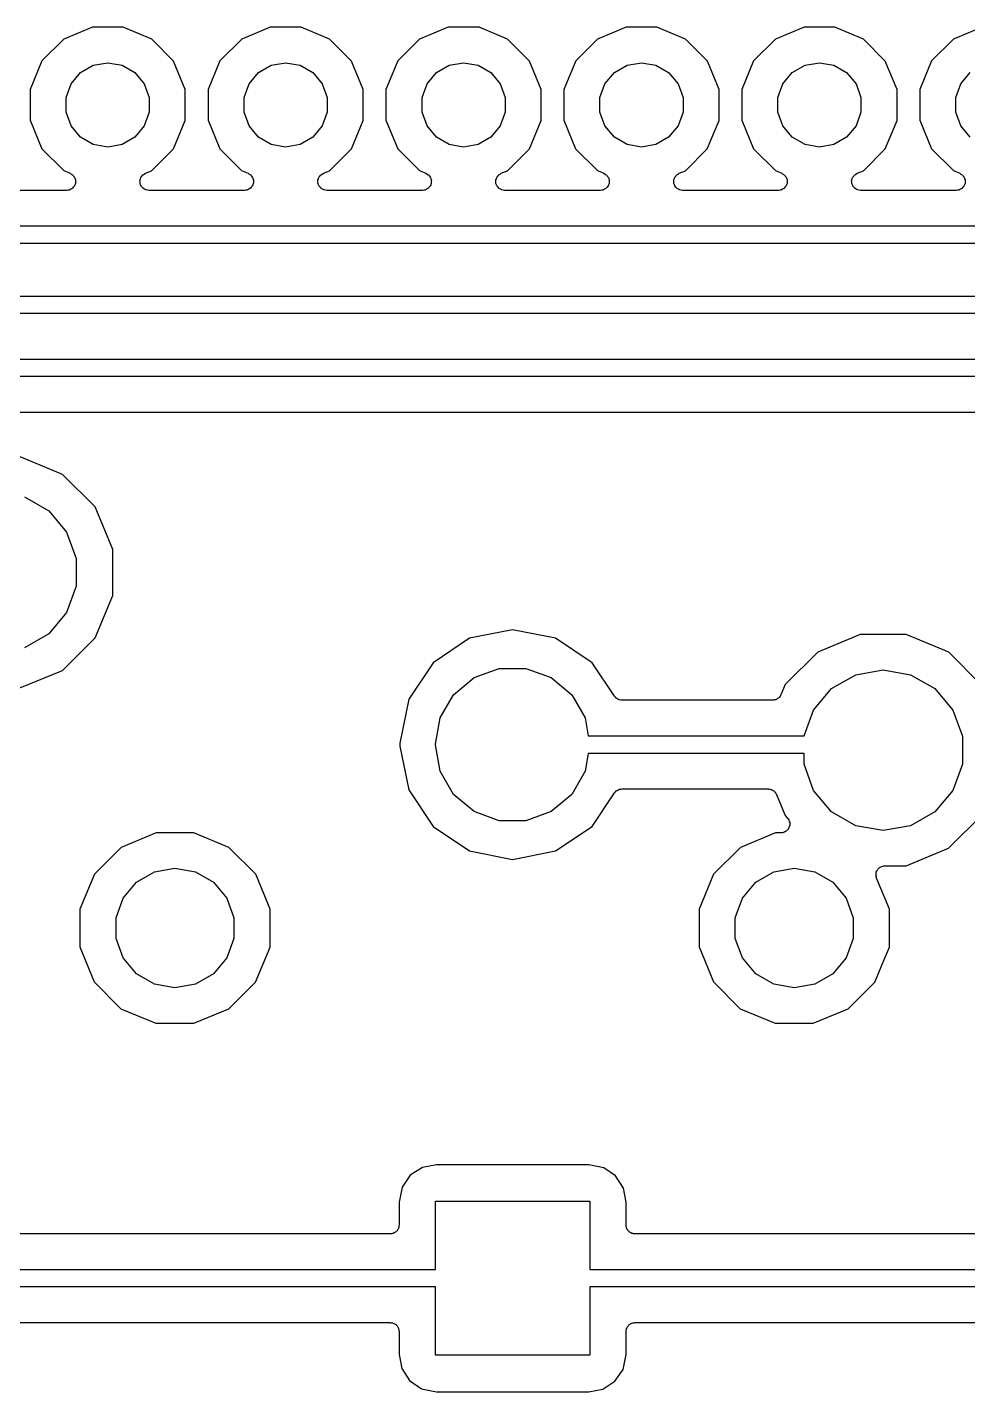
# Model space of a CAD drawing. Extents: x 37 to 156, y -136 to -20.
# Drawn here: x 128.97 to 142.4, y -56.62 to -37.14 of the extents above; entities that cross this region are included whole.
import ezdxf

# ---------------------------------------------------------------- set-up
doc = ezdxf.new("R2010")
doc.units = 0
doc.header["$MEASUREMENT"] = 0
doc.layers.add('BLACK', color=7, linetype='CONTINUOUS')

msp = doc.modelspace()

# ---------------------------------------------------------------- linework, layer by layer
at = {"layer": 'Black'}
for p, q in [((129.901, -37.1378), (129.493, -37.3061)), ((130.341, -37.1382), (129.901, -37.1378)), ((130.748, -37.3072), (130.341, -37.1382)), ((132.441, -37.1378), (132.033, -37.3061)), ((132.881, -37.1382), (132.441, -37.1378)), ((133.288, -37.3072), (132.881, -37.1382)), ((134.981, -37.1378), (134.573, -37.3061)), ((135.421, -37.1382), (134.981, -37.1378)), ((135.828, -37.3072), (135.421, -37.1382)), ((137.521, -37.1378), (137.113, -37.3061)), ((137.961, -37.1382), (137.521, -37.1378)), ((138.368, -37.3072), (137.961, -37.1382)), ((140.061, -37.1378), (139.653, -37.3061)), ((140.501, -37.1382), (140.061, -37.1378)), ((140.908, -37.3072), (140.501, -37.1382)), ((142.601, -37.1378), (142.193, -37.3061)), ((129.493, -37.3061), (129.181, -37.6175)), ((131.06, -37.6192), (130.748, -37.3072)), ((132.033, -37.3061), (131.721, -37.6175)), ((133.6, -37.6192), (133.288, -37.3072)), ((134.573, -37.3061), (134.261, -37.6175)), ((136.14, -37.6192), (135.828, -37.3072)), ((137.113, -37.3061), (136.801, -37.6175)), ((138.68, -37.6192), (138.368, -37.3072)), ((139.653, -37.3061), (139.341, -37.6175)), ((141.22, -37.6192), (140.908, -37.3072)), ((142.193, -37.3061), (141.881, -37.6175)), ((129.181, -37.6175), (129.012, -38.0246)), ((129.598, -37.9449), (129.733, -37.7846)), ((129.733, -37.7846), (129.914, -37.68)), ((129.914, -37.68), (130.12, -37.6437)), ((130.12, -37.6437), (130.326, -37.68)), ((130.326, -37.68), (130.507, -37.7846)), ((130.507, -37.7846), (130.642, -37.9449)), ((131.228, -38.0266), (131.06, -37.6192)), ((131.721, -37.6175), (131.552, -38.0246)), ((132.138, -37.9449), (132.273, -37.7846)), ((132.273, -37.7846), (132.454, -37.68)), ((132.454, -37.68), (132.66, -37.6437)), ((132.66, -37.6437), (132.866, -37.68)), ((132.866, -37.68), (133.047, -37.7846)), ((133.047, -37.7846), (133.182, -37.9449)), ((133.768, -38.0266), (133.6, -37.6192)), ((134.261, -37.6175), (134.092, -38.0246)), ((134.678, -37.9449), (134.813, -37.7846)), ((134.813, -37.7846), (134.994, -37.68)), ((134.994, -37.68), (135.2, -37.6437)), ((135.2, -37.6437), (135.406, -37.68)), ((135.406, -37.68), (135.587, -37.7846)), ((135.587, -37.7846), (135.722, -37.9449)), ((136.308, -38.0266), (136.14, -37.6192)), ((136.801, -37.6175), (136.632, -38.0246)), ((137.218, -37.9449), (137.353, -37.7846)), ((137.353, -37.7846), (137.534, -37.68)), ((137.534, -37.68), (137.74, -37.6437)), ((137.74, -37.6437), (137.946, -37.68)), ((137.946, -37.68), (138.127, -37.7846)), ((138.127, -37.7846), (138.262, -37.9449)), ((138.848, -38.0266), (138.68, -37.6192)), ((139.341, -37.6175), (139.172, -38.0246)), ((139.758, -37.9449), (139.893, -37.7846)), ((139.893, -37.7846), (140.074, -37.68)), ((140.074, -37.68), (140.28, -37.6437)), ((140.28, -37.6437), (140.486, -37.68)), ((140.486, -37.68), (140.667, -37.7846)), ((140.667, -37.7846), (140.802, -37.9449)), ((141.388, -38.0266), (141.22, -37.6192)), ((141.881, -37.6175), (141.712, -38.0246)), ((142.298, -37.9449), (142.433, -37.7846)), ((129.527, -38.1414), (129.598, -37.9449)), ((130.642, -37.9449), (130.713, -38.1414)), ((132.067, -38.1414), (132.138, -37.9449)), ((133.182, -37.9449), (133.253, -38.1414)), ((134.607, -38.1414), (134.678, -37.9449)), ((135.722, -37.9449), (135.793, -38.1414)), ((137.147, -38.1414), (137.218, -37.9449)), ((138.262, -37.9449), (138.333, -38.1414)), ((139.687, -38.1414), (139.758, -37.9449)), ((140.802, -37.9449), (140.873, -38.1414)), ((142.227, -38.1414), (142.298, -37.9449)), ((129.012, -38.0246), (129.012, -38.4654)), ((129.527, -38.3506), (129.527, -38.1414)), ((130.713, -38.1414), (130.713, -38.3506)), ((131.228, -38.4674), (131.228, -38.0266)), ((131.552, -38.0246), (131.552, -38.4654)), ((132.067, -38.3506), (132.067, -38.1414)), ((133.253, -38.1414), (133.253, -38.3506)), ((133.768, -38.4674), (133.768, -38.0266)), ((134.092, -38.0246), (134.092, -38.4654)), ((134.607, -38.3506), (134.607, -38.1414)), ((135.793, -38.1414), (135.793, -38.3506)), ((136.308, -38.4674), (136.308, -38.0266)), ((136.632, -38.0246), (136.632, -38.4654)), ((137.147, -38.3506), (137.147, -38.1414)), ((138.333, -38.1414), (138.333, -38.3506)), ((138.848, -38.4674), (138.848, -38.0266)), ((139.172, -38.0246), (139.172, -38.4654)), ((139.687, -38.3506), (139.687, -38.1414)), ((140.873, -38.1414), (140.873, -38.3506)), ((141.388, -38.4674), (141.388, -38.0266)), ((141.712, -38.0246), (141.712, -38.4654)), ((142.227, -38.3506), (142.227, -38.1414)), ((129.598, -38.5471), (129.527, -38.3506)), ((130.713, -38.3506), (130.642, -38.5471)), ((132.138, -38.5471), (132.067, -38.3506)), ((133.253, -38.3506), (133.182, -38.5471)), ((134.678, -38.5471), (134.607, -38.3506)), ((135.793, -38.3506), (135.722, -38.5471)), ((137.218, -38.5471), (137.147, -38.3506)), ((138.333, -38.3506), (138.262, -38.5471)), ((139.758, -38.5471), (139.687, -38.3506)), ((140.873, -38.3506), (140.802, -38.5471)), ((142.298, -38.5471), (142.227, -38.3506)), ((129.012, -38.4654), (129.18, -38.8728)), ((129.733, -38.7074), (129.598, -38.5471)), ((130.642, -38.5471), (130.507, -38.7074)), ((131.059, -38.8745), (131.228, -38.4674)), ((131.552, -38.4654), (131.72, -38.8728)), ((132.273, -38.7074), (132.138, -38.5471)), ((133.182, -38.5471), (133.047, -38.7074)), ((133.599, -38.8745), (133.768, -38.4674)), ((134.092, -38.4654), (134.26, -38.8728)), ((134.813, -38.7074), (134.678, -38.5471)), ((135.722, -38.5471), (135.587, -38.7074)), ((136.139, -38.8745), (136.308, -38.4674)), ((136.632, -38.4654), (136.8, -38.8728)), ((137.353, -38.7074), (137.218, -38.5471)), ((138.262, -38.5471), (138.127, -38.7074)), ((138.679, -38.8745), (138.848, -38.4674)), ((139.172, -38.4654), (139.34, -38.8728)), ((139.893, -38.7074), (139.758, -38.5471)), ((140.802, -38.5471), (140.667, -38.7074)), ((141.219, -38.8745), (141.388, -38.4674)), ((141.712, -38.4654), (141.88, -38.8728)), ((142.433, -38.7074), (142.298, -38.5471)), ((129.914, -38.812), (129.733, -38.7074)), ((130.507, -38.7074), (130.326, -38.812)), ((132.454, -38.812), (132.273, -38.7074)), ((133.047, -38.7074), (132.866, -38.812)), ((134.994, -38.812), (134.813, -38.7074)), ((135.587, -38.7074), (135.406, -38.812)), ((137.534, -38.812), (137.353, -38.7074)), ((138.127, -38.7074), (137.946, -38.812)), ((140.074, -38.812), (139.893, -38.7074)), ((140.667, -38.7074), (140.486, -38.812)), ((129.18, -38.8728), (129.492, -39.1848)), ((130.12, -38.8483), (129.914, -38.812)), ((130.326, -38.812), (130.12, -38.8483)), ((130.747, -39.1859), (131.059, -38.8745)), ((131.72, -38.8728), (132.032, -39.1848)), ((132.66, -38.8483), (132.454, -38.812)), ((132.866, -38.812), (132.66, -38.8483)), ((133.287, -39.1859), (133.599, -38.8745)), ((134.26, -38.8728), (134.572, -39.1848)), ((135.2, -38.8483), (134.994, -38.812)), ((135.406, -38.812), (135.2, -38.8483)), ((135.827, -39.1859), (136.139, -38.8745)), ((136.8, -38.8728), (137.112, -39.1848)), ((137.74, -38.8483), (137.534, -38.812)), ((137.946, -38.812), (137.74, -38.8483)), ((138.367, -39.1859), (138.679, -38.8745)), ((139.34, -38.8728), (139.652, -39.1848)), ((140.28, -38.8483), (140.074, -38.812)), ((140.486, -38.812), (140.28, -38.8483)), ((140.907, -39.1859), (141.219, -38.8745)), ((141.88, -38.8728), (142.192, -39.1848)), ((129.492, -39.1848), (129.583, -39.2227)), ((129.583, -39.2227), (129.599, -39.2331)), ((129.599, -39.2331), (129.616, -39.2427)), ((129.616, -39.2427), (129.618, -39.2449)), ((129.618, -39.2449), (129.62, -39.2464)), ((129.62, -39.2464), (129.632, -39.2618)), ((129.632, -39.2618), (129.644, -39.2765)), ((129.644, -39.2765), (129.645, -39.2792)), ((129.645, -39.2792), (129.647, -39.2815)), ((129.647, -39.2815), (129.653, -39.2998)), ((129.653, -39.2998), (129.659, -39.3179)), ((129.659, -39.3179), (129.659, -39.3208)), ((129.659, -39.3208), (129.66, -39.3235)), ((129.66, -39.3235), (129.659, -39.3428)), ((129.659, -39.3428), (129.659, -39.3621)), ((130.58, -39.3233), (130.581, -39.3207)), ((130.581, -39.3427), (130.58, -39.3233)), ((130.581, -39.3179), (130.588, -39.2997)), ((130.581, -39.3207), (130.581, -39.3179)), ((130.581, -39.3621), (130.581, -39.3427)), ((130.588, -39.2997), (130.594, -39.2813)), ((130.594, -39.2813), (130.595, -39.2791)), ((130.595, -39.2791), (130.596, -39.2765)), ((130.596, -39.2765), (130.609, -39.2617)), ((130.609, -39.2617), (130.621, -39.2463)), ((130.621, -39.2463), (130.623, -39.2448)), ((130.623, -39.2448), (130.625, -39.2427)), ((130.625, -39.2427), (130.641, -39.233)), ((130.641, -39.233), (130.658, -39.2226)), ((130.658, -39.2226), (130.747, -39.1859)), ((132.032, -39.1848), (132.123, -39.2227)), ((132.123, -39.2227), (132.139, -39.2331)), ((132.139, -39.2331), (132.156, -39.2427)), ((132.156, -39.2427), (132.158, -39.2449)), ((132.158, -39.2449), (132.16, -39.2464)), ((132.16, -39.2464), (132.172, -39.2618)), ((132.172, -39.2618), (132.184, -39.2765)), ((132.184, -39.2765), (132.185, -39.2792)), ((132.185, -39.2792), (132.187, -39.2815)), ((132.187, -39.2815), (132.193, -39.2998)), ((132.193, -39.2998), (132.199, -39.3179)), ((132.199, -39.3179), (132.199, -39.3208)), ((132.199, -39.3208), (132.2, -39.3235)), ((132.2, -39.3235), (132.199, -39.3428)), ((132.199, -39.3428), (132.199, -39.3621)), ((133.12, -39.3233), (133.121, -39.3207)), ((133.121, -39.3427), (133.12, -39.3233)), ((133.121, -39.3179), (133.128, -39.2997)), ((133.121, -39.3207), (133.121, -39.3179)), ((133.121, -39.3621), (133.121, -39.3427)), ((133.128, -39.2997), (133.134, -39.2813)), ((133.134, -39.2813), (133.135, -39.2791)), ((133.135, -39.2791), (133.136, -39.2765)), ((133.136, -39.2765), (133.149, -39.2617)), ((133.149, -39.2617), (133.161, -39.2463)), ((133.161, -39.2463), (133.163, -39.2448)), ((133.163, -39.2448), (133.165, -39.2427)), ((133.165, -39.2427), (133.181, -39.233)), ((133.181, -39.233), (133.198, -39.2226)), ((133.198, -39.2226), (133.287, -39.1859)), ((134.572, -39.1848), (134.663, -39.2227)), ((134.663, -39.2227), (134.679, -39.2331)), ((134.679, -39.2331), (134.696, -39.2427)), ((134.696, -39.2427), (134.698, -39.2449)), ((134.698, -39.2449), (134.7, -39.2464)), ((134.7, -39.2464), (134.712, -39.2618)), ((134.712, -39.2618), (134.724, -39.2765)), ((134.724, -39.2765), (134.725, -39.2792)), ((134.725, -39.2792), (134.727, -39.2815)), ((134.727, -39.2815), (134.733, -39.2998)), ((134.733, -39.2998), (134.739, -39.3179)), ((134.739, -39.3179), (134.739, -39.3208)), ((134.739, -39.3208), (134.74, -39.3235)), ((134.74, -39.3235), (134.739, -39.3428)), ((134.739, -39.3428), (134.739, -39.3621)), ((135.66, -39.3233), (135.661, -39.3207)), ((135.661, -39.3427), (135.66, -39.3233)), ((135.661, -39.3179), (135.668, -39.2997)), ((135.661, -39.3207), (135.661, -39.3179)), ((135.661, -39.3621), (135.661, -39.3427)), ((135.668, -39.2997), (135.674, -39.2813)), ((135.674, -39.2813), (135.675, -39.2791)), ((135.675, -39.2791), (135.676, -39.2765)), ((135.676, -39.2765), (135.689, -39.2617)), ((135.689, -39.2617), (135.701, -39.2463)), ((135.701, -39.2463), (135.703, -39.2448)), ((135.703, -39.2448), (135.705, -39.2427)), ((135.705, -39.2427), (135.721, -39.233)), ((135.721, -39.233), (135.738, -39.2226)), ((135.738, -39.2226), (135.827, -39.1859)), ((137.112, -39.1848), (137.203, -39.2227)), ((137.203, -39.2227), (137.219, -39.2331)), ((137.219, -39.2331), (137.236, -39.2427)), ((137.236, -39.2427), (137.238, -39.2449)), ((137.238, -39.2449), (137.24, -39.2464)), ((137.24, -39.2464), (137.252, -39.2618)), ((137.252, -39.2618), (137.264, -39.2765)), ((137.264, -39.2765), (137.265, -39.2792)), ((137.265, -39.2792), (137.267, -39.2815)), ((137.267, -39.2815), (137.273, -39.2998)), ((137.273, -39.2998), (137.279, -39.3179)), ((137.279, -39.3179), (137.279, -39.3208)), ((137.279, -39.3208), (137.28, -39.3235)), ((137.28, -39.3235), (137.279, -39.3428)), ((137.279, -39.3428), (137.279, -39.3621)), ((138.2, -39.3233), (138.201, -39.3207)), ((138.201, -39.3427), (138.2, -39.3233)), ((138.201, -39.3179), (138.208, -39.2997)), ((138.201, -39.3207), (138.201, -39.3179)), ((138.201, -39.3621), (138.201, -39.3427)), ((138.208, -39.2997), (138.214, -39.2813)), ((138.214, -39.2813), (138.215, -39.2791)), ((138.215, -39.2791), (138.216, -39.2765)), ((138.216, -39.2765), (138.229, -39.2617)), ((138.229, -39.2617), (138.241, -39.2463)), ((138.241, -39.2463), (138.243, -39.2448)), ((138.243, -39.2448), (138.245, -39.2427)), ((138.245, -39.2427), (138.261, -39.233)), ((138.261, -39.233), (138.278, -39.2226)), ((138.278, -39.2226), (138.367, -39.1859)), ((139.652, -39.1848), (139.743, -39.2227)), ((139.743, -39.2227), (139.759, -39.2331)), ((139.759, -39.2331), (139.776, -39.2427)), ((139.776, -39.2427), (139.778, -39.2449)), ((139.778, -39.2449), (139.78, -39.2464)), ((139.78, -39.2464), (139.792, -39.2618)), ((139.792, -39.2618), (139.804, -39.2765)), ((139.804, -39.2765), (139.805, -39.2792)), ((139.805, -39.2792), (139.807, -39.2815)), ((139.807, -39.2815), (139.813, -39.2998)), ((139.813, -39.2998), (139.819, -39.3179)), ((139.819, -39.3179), (139.819, -39.3208)), ((139.819, -39.3208), (139.82, -39.3235)), ((139.82, -39.3235), (139.819, -39.3428)), ((139.819, -39.3428), (139.819, -39.3621)), ((140.74, -39.3233), (140.741, -39.3207)), ((140.741, -39.3427), (140.74, -39.3233)), ((140.741, -39.3179), (140.748, -39.2997)), ((140.741, -39.3207), (140.741, -39.3179)), ((140.741, -39.3621), (140.741, -39.3427)), ((140.748, -39.2997), (140.754, -39.2813)), ((140.754, -39.2813), (140.755, -39.2791)), ((140.755, -39.2791), (140.756, -39.2765)), ((140.756, -39.2765), (140.769, -39.2617)), ((140.769, -39.2617), (140.781, -39.2463)), ((140.781, -39.2463), (140.783, -39.2448)), ((140.783, -39.2448), (140.785, -39.2427)), ((140.785, -39.2427), (140.801, -39.233)), ((140.801, -39.233), (140.818, -39.2226)), ((140.818, -39.2226), (140.907, -39.1859)), ((142.192, -39.1848), (142.283, -39.2227)), ((142.283, -39.2227), (142.299, -39.2331)), ((142.299, -39.2331), (142.316, -39.2427)), ((142.316, -39.2427), (142.318, -39.2449)), ((142.318, -39.2449), (142.32, -39.2464)), ((142.32, -39.2464), (142.332, -39.2618)), ((142.332, -39.2618), (142.344, -39.2765)), ((142.344, -39.2765), (142.345, -39.2792)), ((142.345, -39.2792), (142.347, -39.2815)), ((142.347, -39.2815), (142.353, -39.2998)), ((142.353, -39.2998), (142.359, -39.3179)), ((142.359, -39.3179), (142.359, -39.3208)), ((142.359, -39.3208), (142.36, -39.3235)), ((142.36, -39.3235), (142.359, -39.3428)), ((142.359, -39.3428), (142.359, -39.3621)), ((129.534, -39.467), (128.166, -39.467)), ((129.553, -39.4637), (129.534, -39.467)), ((129.572, -39.4612), (129.553, -39.4637)), ((129.575, -39.4598), (129.572, -39.4612)), ((129.578, -39.4593), (129.575, -39.4598)), ((129.594, -39.4497), (129.578, -39.4593)), ((129.611, -39.4408), (129.594, -39.4497)), ((129.613, -39.4387), (129.611, -39.4408)), ((129.616, -39.4373), (129.613, -39.4387)), ((129.628, -39.4225), (129.616, -39.4373)), ((129.641, -39.4083), (129.628, -39.4225)), ((129.642, -39.4057), (129.641, -39.4083)), ((129.644, -39.4035), (129.642, -39.4057)), ((129.651, -39.3854), (129.644, -39.4035)), ((129.658, -39.3676), (129.651, -39.3854)), ((129.659, -39.3621), (129.658, -39.3647)), ((129.658, -39.3647), (129.658, -39.3676)), ((130.582, -39.3646), (130.581, -39.3621)), ((130.582, -39.3674), (130.582, -39.3646)), ((130.59, -39.3853), (130.582, -39.3674)), ((130.596, -39.4035), (130.59, -39.3853)), ((130.598, -39.4056), (130.596, -39.4035)), ((130.599, -39.4081), (130.598, -39.4056)), ((130.612, -39.4225), (130.599, -39.4081)), ((130.625, -39.4373), (130.612, -39.4225)), ((130.627, -39.4387), (130.625, -39.4373)), ((130.629, -39.4407), (130.627, -39.4387)), ((130.646, -39.4497), (130.629, -39.4407)), ((130.663, -39.4593), (130.646, -39.4497)), ((130.666, -39.4598), (130.663, -39.4593)), ((130.668, -39.4611), (130.666, -39.4598)), ((130.687, -39.4636), (130.668, -39.4611)), ((130.706, -39.467), (130.687, -39.4636)), ((132.074, -39.467), (130.706, -39.467)), ((132.093, -39.4637), (132.074, -39.467)), ((132.112, -39.4612), (132.093, -39.4637)), ((132.115, -39.4598), (132.112, -39.4612)), ((132.118, -39.4593), (132.115, -39.4598)), ((132.134, -39.4497), (132.118, -39.4593)), ((132.151, -39.4408), (132.134, -39.4497)), ((132.153, -39.4387), (132.151, -39.4408)), ((132.156, -39.4373), (132.153, -39.4387)), ((132.168, -39.4225), (132.156, -39.4373)), ((132.181, -39.4083), (132.168, -39.4225)), ((132.182, -39.4057), (132.181, -39.4083)), ((132.184, -39.4035), (132.182, -39.4057)), ((132.191, -39.3854), (132.184, -39.4035)), ((132.198, -39.3676), (132.191, -39.3854)), ((132.199, -39.3621), (132.198, -39.3647)), ((132.198, -39.3647), (132.198, -39.3676)), ((133.122, -39.3646), (133.121, -39.3621)), ((133.122, -39.3674), (133.122, -39.3646)), ((133.13, -39.3853), (133.122, -39.3674)), ((133.136, -39.4035), (133.13, -39.3853)), ((133.138, -39.4056), (133.136, -39.4035)), ((133.139, -39.4081), (133.138, -39.4056)), ((133.152, -39.4225), (133.139, -39.4081)), ((133.165, -39.4373), (133.152, -39.4225)), ((133.167, -39.4387), (133.165, -39.4373)), ((133.169, -39.4407), (133.167, -39.4387)), ((133.186, -39.4497), (133.169, -39.4407)), ((133.203, -39.4593), (133.186, -39.4497)), ((133.206, -39.4598), (133.203, -39.4593)), ((133.208, -39.4611), (133.206, -39.4598)), ((133.227, -39.4636), (133.208, -39.4611)), ((133.246, -39.467), (133.227, -39.4636)), ((134.614, -39.467), (133.246, -39.467)), ((134.633, -39.4637), (134.614, -39.467)), ((134.652, -39.4612), (134.633, -39.4637)), ((134.655, -39.4598), (134.652, -39.4612)), ((134.658, -39.4593), (134.655, -39.4598)), ((134.674, -39.4497), (134.658, -39.4593)), ((134.691, -39.4408), (134.674, -39.4497)), ((134.693, -39.4387), (134.691, -39.4408)), ((134.696, -39.4373), (134.693, -39.4387)), ((134.708, -39.4225), (134.696, -39.4373)), ((134.721, -39.4083), (134.708, -39.4225)), ((134.722, -39.4057), (134.721, -39.4083)), ((134.724, -39.4035), (134.722, -39.4057)), ((134.731, -39.3854), (134.724, -39.4035)), ((134.738, -39.3676), (134.731, -39.3854)), ((134.739, -39.3621), (134.738, -39.3647)), ((134.738, -39.3647), (134.738, -39.3676)), ((135.662, -39.3646), (135.661, -39.3621)), ((135.662, -39.3674), (135.662, -39.3646)), ((135.67, -39.3853), (135.662, -39.3674)), ((135.676, -39.4035), (135.67, -39.3853)), ((135.678, -39.4056), (135.676, -39.4035)), ((135.679, -39.4081), (135.678, -39.4056)), ((135.692, -39.4225), (135.679, -39.4081)), ((135.705, -39.4373), (135.692, -39.4225)), ((135.707, -39.4387), (135.705, -39.4373)), ((135.709, -39.4407), (135.707, -39.4387)), ((135.726, -39.4497), (135.709, -39.4407)), ((135.743, -39.4593), (135.726, -39.4497)), ((135.746, -39.4598), (135.743, -39.4593)), ((135.748, -39.4611), (135.746, -39.4598)), ((135.767, -39.4636), (135.748, -39.4611)), ((135.786, -39.467), (135.767, -39.4636)), ((137.154, -39.467), (135.786, -39.467)), ((137.173, -39.4637), (137.154, -39.467)), ((137.192, -39.4612), (137.173, -39.4637)), ((137.195, -39.4598), (137.192, -39.4612)), ((137.198, -39.4593), (137.195, -39.4598)), ((137.214, -39.4497), (137.198, -39.4593)), ((137.231, -39.4408), (137.214, -39.4497)), ((137.233, -39.4387), (137.231, -39.4408)), ((137.236, -39.4373), (137.233, -39.4387)), ((137.248, -39.4225), (137.236, -39.4373)), ((137.261, -39.4083), (137.248, -39.4225)), ((137.262, -39.4057), (137.261, -39.4083)), ((137.264, -39.4035), (137.262, -39.4057)), ((137.271, -39.3854), (137.264, -39.4035)), ((137.278, -39.3676), (137.271, -39.3854)), ((137.279, -39.3621), (137.278, -39.3647)), ((137.278, -39.3647), (137.278, -39.3676)), ((138.202, -39.3646), (138.201, -39.3621)), ((138.202, -39.3674), (138.202, -39.3646)), ((138.21, -39.3853), (138.202, -39.3674)), ((138.216, -39.4035), (138.21, -39.3853)), ((138.218, -39.4056), (138.216, -39.4035)), ((138.219, -39.4081), (138.218, -39.4056)), ((138.232, -39.4225), (138.219, -39.4081)), ((138.245, -39.4373), (138.232, -39.4225)), ((138.247, -39.4387), (138.245, -39.4373)), ((138.249, -39.4407), (138.247, -39.4387)), ((138.266, -39.4497), (138.249, -39.4407)), ((138.283, -39.4593), (138.266, -39.4497)), ((138.286, -39.4598), (138.283, -39.4593)), ((138.288, -39.4611), (138.286, -39.4598)), ((138.307, -39.4636), (138.288, -39.4611)), ((138.326, -39.467), (138.307, -39.4636)), ((139.694, -39.467), (138.326, -39.467)), ((139.713, -39.4637), (139.694, -39.467)), ((139.732, -39.4612), (139.713, -39.4637)), ((139.735, -39.4598), (139.732, -39.4612)), ((139.738, -39.4593), (139.735, -39.4598)), ((139.754, -39.4497), (139.738, -39.4593)), ((139.771, -39.4408), (139.754, -39.4497)), ((139.773, -39.4387), (139.771, -39.4408)), ((139.776, -39.4373), (139.773, -39.4387)), ((139.788, -39.4225), (139.776, -39.4373)), ((139.801, -39.4083), (139.788, -39.4225)), ((139.802, -39.4057), (139.801, -39.4083)), ((139.804, -39.4035), (139.802, -39.4057)), ((139.811, -39.3854), (139.804, -39.4035)), ((139.818, -39.3676), (139.811, -39.3854)), ((139.819, -39.3621), (139.818, -39.3647)), ((139.818, -39.3647), (139.818, -39.3676)), ((140.742, -39.3646), (140.741, -39.3621)), ((140.742, -39.3674), (140.742, -39.3646)), ((140.75, -39.3853), (140.742, -39.3674)), ((140.756, -39.4035), (140.75, -39.3853)), ((140.758, -39.4056), (140.756, -39.4035)), ((140.759, -39.4081), (140.758, -39.4056)), ((140.772, -39.4225), (140.759, -39.4081)), ((140.785, -39.4373), (140.772, -39.4225)), ((140.787, -39.4387), (140.785, -39.4373)), ((140.789, -39.4407), (140.787, -39.4387)), ((140.806, -39.4497), (140.789, -39.4407)), ((140.823, -39.4593), (140.806, -39.4497)), ((140.826, -39.4598), (140.823, -39.4593)), ((140.828, -39.4611), (140.826, -39.4598)), ((140.847, -39.4636), (140.828, -39.4611)), ((140.866, -39.467), (140.847, -39.4636)), ((142.234, -39.467), (140.866, -39.467)), ((142.253, -39.4637), (142.234, -39.467)), ((142.272, -39.4612), (142.253, -39.4637)), ((142.275, -39.4598), (142.272, -39.4612)), ((142.278, -39.4593), (142.275, -39.4598)), ((142.294, -39.4497), (142.278, -39.4593)), ((142.311, -39.4408), (142.294, -39.4497)), ((142.313, -39.4387), (142.311, -39.4408)), ((142.316, -39.4373), (142.313, -39.4387)), ((142.328, -39.4225), (142.316, -39.4373)), ((142.341, -39.4083), (142.328, -39.4225)), ((142.342, -39.4057), (142.341, -39.4083)), ((142.344, -39.4035), (142.342, -39.4057)), ((142.351, -39.3854), (142.344, -39.4035)), ((142.358, -39.3676), (142.351, -39.3854)), ((142.359, -39.3621), (142.358, -39.3647)), ((142.358, -39.3647), (142.358, -39.3676)), ((62.4518, -39.975), (145.148, -39.975)), ((145.2, -40.225), (62.4, -40.225)), ((54.7518, -40.975), (146.648, -40.975)), ((146.7, -41.225), (54.7, -41.225)), ((49.2, -41.875), (149.548, -41.875)), ((149.6, -42.125), (49.2, -42.125)), ((47.9125, -42.633), (149.587, -42.633)), ((129.476, -43.5212), (128.87, -43.2693)), ((129.94, -43.986), (129.476, -43.5212)), ((128.932, -43.8418), (129.278, -44.0411)), ((130.191, -44.593), (129.94, -43.986)), ((129.278, -44.0411), (129.534, -44.3463)), ((129.534, -44.3463), (129.67, -44.7208)), ((130.191, -45.2498), (130.191, -44.593)), ((129.67, -44.7208), (129.67, -45.1192)), ((129.67, -45.1192), (129.534, -45.4937)), ((129.939, -45.8564), (130.191, -45.2498)), ((129.534, -45.4937), (129.278, -45.7989)), ((135.9, -45.7405), (135.286, -45.8627)), ((136.514, -45.8627), (135.9, -45.7405)), ((129.278, -45.7989), (128.932, -45.9982)), ((129.474, -46.3205), (129.939, -45.8564)), ((135.286, -45.8627), (134.765, -46.2107)), ((137.035, -46.2107), (136.514, -45.8627)), ((140.863, -45.8087), (140.256, -46.0595)), ((141.52, -45.8093), (140.863, -45.8087)), ((142.126, -46.0612), (141.52, -45.8093)), ((140.256, -46.0595), (139.791, -46.5236)), ((142.59, -46.526), (142.126, -46.0612)), ((128.867, -46.5713), (129.474, -46.3205)), ((134.765, -46.2107), (134.417, -46.7316)), ((135.35, -46.4232), (135.709, -46.2925)), ((135.709, -46.2925), (136.091, -46.2925)), ((136.091, -46.2925), (136.45, -46.4232)), ((137.356, -46.6906), (137.035, -46.2107)), ((140.798, -46.3818), (141.19, -46.3126)), ((141.19, -46.3126), (141.582, -46.3818)), ((135.057, -46.6687), (135.35, -46.4232)), ((136.45, -46.4232), (136.743, -46.6687)), ((139.791, -46.5236), (139.731, -46.6687)), ((140.452, -46.5811), (140.798, -46.3818)), ((141.582, -46.3818), (141.928, -46.5811)), ((134.417, -46.7316), (134.292, -47.3585)), ((134.866, -46.9996), (135.057, -46.6687)), ((136.743, -46.6687), (136.934, -46.9996)), ((137.368, -46.7035), (137.356, -46.6906)), ((137.38, -46.7173), (137.368, -46.7035)), ((137.383, -46.7194), (137.38, -46.7173)), ((137.386, -46.7224), (137.383, -46.7194)), ((137.402, -46.7304), (137.386, -46.7224)), ((137.418, -46.7393), (137.402, -46.7304)), ((137.422, -46.7401), (137.418, -46.7393)), ((137.426, -46.7419), (137.422, -46.7401)), ((137.444, -46.7439), (137.426, -46.7419)), ((137.461, -46.747), (137.444, -46.7439)), ((139.614, -46.747), (137.461, -46.747)), ((139.622, -46.7456), (139.614, -46.747)), ((139.63, -46.7459), (139.622, -46.7456)), ((139.643, -46.7418), (139.63, -46.7459)), ((139.657, -46.7393), (139.643, -46.7418)), ((139.664, -46.7352), (139.657, -46.7393)), ((139.672, -46.7327), (139.664, -46.7352)), ((139.683, -46.7242), (139.672, -46.7327)), ((139.695, -46.7173), (139.683, -46.7242)), ((139.701, -46.7109), (139.695, -46.7173)), ((139.707, -46.7059), (139.701, -46.7109)), ((139.715, -46.6942), (139.707, -46.7059)), ((139.724, -46.6835), (139.715, -46.6942)), ((139.726, -46.6757), (139.724, -46.6835)), ((139.731, -46.6687), (139.726, -46.6757)), ((140.196, -46.8863), (140.452, -46.5811)), ((141.928, -46.5811), (142.184, -46.8863)), ((140.062, -47.255), (140.196, -46.8863)), ((142.184, -46.8863), (142.32, -47.2608)), ((134.8, -47.3758), (134.866, -46.9996)), ((136.934, -46.9996), (136.979, -47.255)), ((136.979, -47.255), (140.062, -47.255)), ((142.32, -47.2608), (142.32, -47.6592)), ((134.292, -47.3585), (134.292, -47.4015)), ((134.292, -47.4015), (134.417, -48.0284)), ((134.8, -47.3842), (134.8, -47.3758)), ((134.866, -47.7604), (134.8, -47.3842)), ((136.979, -47.505), (136.934, -47.7604)), ((140.06, -47.505), (136.979, -47.505)), ((140.06, -47.6592), (140.06, -47.505)), ((140.196, -48.0337), (140.06, -47.6592)), ((142.32, -47.6592), (142.184, -48.0337)), ((135.057, -48.0913), (134.866, -47.7604)), ((136.934, -47.7604), (136.743, -48.0913)), ((134.417, -48.0284), (134.765, -48.5493)), ((135.35, -48.3368), (135.057, -48.0913)), ((136.743, -48.0913), (136.45, -48.3368)), ((137.035, -48.5493), (137.356, -48.0694)), ((137.356, -48.0694), (137.368, -48.0565)), ((137.368, -48.0565), (137.38, -48.0427)), ((137.38, -48.0427), (137.383, -48.0406)), ((137.383, -48.0406), (137.386, -48.0376)), ((137.386, -48.0376), (137.402, -48.0296)), ((137.402, -48.0296), (137.418, -48.0207)), ((137.418, -48.0207), (137.422, -48.0199)), ((137.422, -48.0199), (137.426, -48.0181)), ((137.426, -48.0181), (137.444, -48.0161)), ((137.444, -48.0161), (137.461, -48.013)), ((137.461, -48.013), (139.547, -48.013)), ((139.547, -48.013), (139.555, -48.0145)), ((139.555, -48.0145), (139.564, -48.0141)), ((139.564, -48.0141), (139.577, -48.0183)), ((139.577, -48.0183), (139.591, -48.0207)), ((139.591, -48.0207), (139.598, -48.0249)), ((139.598, -48.0249), (139.606, -48.0274)), ((139.606, -48.0274), (139.617, -48.0358)), ((139.617, -48.0358), (139.629, -48.0427)), ((139.629, -48.0427), (139.634, -48.0492)), ((139.634, -48.0492), (139.641, -48.0543)), ((139.641, -48.0543), (139.648, -48.0659)), ((139.648, -48.0659), (139.657, -48.0765)), ((139.657, -48.0765), (139.66, -48.0844)), ((139.66, -48.0844), (139.665, -48.0915)), ((139.665, -48.0915), (139.79, -48.394)), ((140.452, -48.3389), (140.196, -48.0337)), ((142.184, -48.0337), (141.928, -48.3389)), ((135.709, -48.4675), (135.35, -48.3368)), ((136.091, -48.4675), (135.709, -48.4675)), ((136.45, -48.3368), (136.091, -48.4675)), ((139.79, -48.394), (139.82, -48.4242)), ((139.82, -48.4242), (139.829, -48.4378)), ((139.829, -48.4378), (139.84, -48.4505)), ((139.84, -48.4505), (139.842, -48.4558)), ((139.842, -48.4558), (139.845, -48.4604)), ((139.845, -48.4604), (139.849, -48.4764)), ((139.849, -48.4764), (139.855, -48.492)), ((139.855, -48.492), (139.855, -48.4976)), ((139.855, -48.4976), (139.856, -48.503)), ((139.856, -48.503), (139.855, -48.5195)), ((140.798, -48.5382), (140.452, -48.3389)), ((141.928, -48.3389), (141.582, -48.5382)), ((142.124, -48.8605), (142.589, -48.3964)), ((130.811, -48.6409), (130.311, -48.8473)), ((131.351, -48.6413), (130.811, -48.6409)), ((131.851, -48.8487), (131.351, -48.6413)), ((134.765, -48.5493), (135.286, -48.8973)), ((136.514, -48.8973), (137.035, -48.5493)), ((139.651, -48.6409), (139.151, -48.8473)), ((139.73, -48.6409), (139.651, -48.6409)), ((139.746, -48.6381), (139.73, -48.6409)), ((139.763, -48.6366), (139.746, -48.6381)), ((139.768, -48.6343), (139.763, -48.6366)), ((139.773, -48.6333), (139.768, -48.6343)), ((139.788, -48.625), (139.773, -48.6333)), ((139.803, -48.618), (139.788, -48.625)), ((139.807, -48.6141), (139.803, -48.618)), ((139.811, -48.6113), (139.807, -48.6141)), ((139.822, -48.5986), (139.811, -48.6113)), ((139.834, -48.5869), (139.822, -48.5986)), ((139.836, -48.5818), (139.834, -48.5869)), ((139.84, -48.5775), (139.836, -48.5818)), ((139.845, -48.5619), (139.84, -48.5775)), ((139.852, -48.5469), (139.845, -48.5619)), ((139.853, -48.5413), (139.852, -48.5469)), ((139.855, -48.5361), (139.853, -48.5413)), ((139.855, -48.5195), (139.855, -48.5361)), ((141.19, -48.6074), (140.798, -48.5382)), ((141.582, -48.5382), (141.19, -48.6074)), ((130.311, -48.8473), (129.929, -49.2292)), ((132.233, -49.2313), (131.851, -48.8487)), ((135.286, -48.8973), (135.9, -49.0195)), ((135.9, -49.0195), (136.514, -48.8973)), ((139.151, -48.8473), (138.769, -49.2292)), ((141.517, -49.1113), (142.124, -48.8605)), ((129.929, -49.2292), (129.721, -49.7285)), ((130.531, -49.3457), (130.788, -49.1974)), ((130.788, -49.1974), (131.08, -49.1458)), ((131.08, -49.1458), (131.372, -49.1974)), ((131.372, -49.1974), (131.629, -49.3457)), ((132.439, -49.7309), (132.233, -49.2313)), ((138.769, -49.2292), (138.561, -49.7285)), ((139.371, -49.3457), (139.628, -49.1974)), ((139.628, -49.1974), (139.92, -49.1458)), ((139.92, -49.1458), (140.212, -49.1974)), ((140.212, -49.1974), (140.469, -49.3457)), ((141.086, -49.2434), (141.088, -49.2297)), ((141.088, -49.2516), (141.086, -49.2434)), ((141.088, -49.2159), (141.091, -49.208)), ((141.088, -49.2297), (141.088, -49.2159)), ((141.088, -49.26), (141.088, -49.2516)), ((141.093, -49.273), (141.088, -49.26)), ((141.091, -49.208), (141.092, -49.1997)), ((141.092, -49.1997), (141.098, -49.1874)), ((141.096, -49.2865), (141.093, -49.273)), ((141.279, -49.7309), (141.096, -49.2865)), ((141.098, -49.1874), (141.103, -49.1744)), ((141.103, -49.1744), (141.108, -49.168)), ((141.108, -49.168), (141.112, -49.1606)), ((141.112, -49.1606), (141.122, -49.1513)), ((141.122, -49.1513), (141.131, -49.1407)), ((141.131, -49.1407), (141.139, -49.1365)), ((141.139, -49.1365), (141.145, -49.1308)), ((141.145, -49.1308), (141.158, -49.1256)), ((141.158, -49.1256), (141.17, -49.1186)), ((141.17, -49.1186), (141.178, -49.1172)), ((141.178, -49.1172), (141.186, -49.114)), ((141.186, -49.114), (141.199, -49.1134)), ((141.199, -49.1134), (141.213, -49.111)), ((141.213, -49.111), (141.517, -49.1113)), ((130.34, -49.5729), (130.531, -49.3457)), ((131.629, -49.3457), (131.82, -49.5729)), ((139.18, -49.5729), (139.371, -49.3457)), ((140.469, -49.3457), (140.66, -49.5729)), ((130.239, -49.8517), (130.34, -49.5729)), ((131.82, -49.5729), (131.921, -49.8517)), ((139.079, -49.8517), (139.18, -49.5729)), ((140.66, -49.5729), (140.761, -49.8517)), ((129.721, -49.7285), (129.721, -50.2691)), ((130.239, -50.1483), (130.239, -49.8517)), ((131.921, -49.8517), (131.921, -50.1483)), ((132.439, -50.2715), (132.439, -49.7309)), ((138.561, -49.7285), (138.561, -50.2691)), ((139.079, -50.1483), (139.079, -49.8517)), ((140.761, -49.8517), (140.761, -50.1483)), ((141.279, -50.2715), (141.279, -49.7309)), ((130.34, -50.4271), (130.239, -50.1483)), ((131.921, -50.1483), (131.82, -50.4271)), ((139.18, -50.4271), (139.079, -50.1483)), ((140.761, -50.1483), (140.66, -50.4271)), ((129.721, -50.2691), (129.927, -50.7687)), ((130.531, -50.6543), (130.34, -50.4271)), ((131.82, -50.4271), (131.629, -50.6543)), ((132.231, -50.7708), (132.439, -50.2715)), ((138.561, -50.2691), (138.767, -50.7687)), ((139.371, -50.6543), (139.18, -50.4271)), ((140.66, -50.4271), (140.469, -50.6543)), ((141.195, -50.4719), (141.279, -50.2715)), ((130.788, -50.8026), (130.531, -50.6543)), ((131.629, -50.6543), (131.372, -50.8026)), ((139.628, -50.8026), (139.371, -50.6543)), ((140.469, -50.6543), (140.212, -50.8026)), ((141.071, -50.7708), (141.195, -50.4719)), ((129.927, -50.7687), (130.309, -51.1513)), ((131.08, -50.8541), (130.788, -50.8026)), ((131.372, -50.8026), (131.08, -50.8541)), ((131.849, -51.1527), (132.231, -50.7708)), ((138.767, -50.7687), (139.149, -51.1513)), ((139.92, -50.8541), (139.628, -50.8026)), ((140.212, -50.8026), (139.92, -50.8541)), ((140.689, -51.1527), (141.071, -50.7708)), ((130.309, -51.1513), (130.809, -51.3587)), ((131.349, -51.3591), (131.849, -51.1527)), ((139.149, -51.1513), (139.649, -51.3587)), ((140.189, -51.3591), (140.689, -51.1527)), ((130.809, -51.3587), (131.349, -51.3591)), ((139.649, -51.3587), (140.189, -51.3591)), ((134.812, -53.3796), (134.613, -53.4171)), ((136.987, -53.3796), (134.812, -53.3796)), ((137.201, -53.4229), (136.987, -53.3796)), ((134.439, -53.5288), (134.323, -53.6985)), ((134.613, -53.4171), (134.439, -53.5288)), ((137.371, -53.5389), (137.201, -53.4229)), ((137.483, -53.7125), (137.371, -53.5389)), ((134.323, -53.6985), (134.28, -53.9127)), ((137.52, -53.9118), (137.483, -53.7125)), ((134.28, -53.9127), (134.28, -54.24)), ((134.8, -54.875), (134.8, -53.9)), ((134.8, -53.9), (137, -53.9)), ((137, -53.9), (137, -54.875)), ((137.52, -54.24), (137.52, -53.9118)), ((134.206, -54.3538), (134.196, -54.3593)), ((134.216, -54.35), (134.206, -54.3538)), ((134.225, -54.3428), (134.216, -54.35)), ((134.234, -54.3373), (134.225, -54.3428)), ((134.241, -54.3288), (134.234, -54.3373)), ((134.25, -54.3216), (134.241, -54.3288)), ((134.255, -54.312), (134.25, -54.3216)), ((134.263, -54.3035), (134.255, -54.312)), ((134.266, -54.2931), (134.263, -54.3035)), ((134.272, -54.2834), (134.266, -54.2931)), ((134.274, -54.2725), (134.272, -54.2834)), ((134.278, -54.2621), (134.274, -54.2725)), ((134.28, -54.24), (134.278, -54.2509)), ((134.278, -54.2509), (134.278, -54.2621)), ((137.522, -54.2509), (137.52, -54.24)), ((137.522, -54.2621), (137.522, -54.2509)), ((137.526, -54.2725), (137.522, -54.2621)), ((137.528, -54.2834), (137.526, -54.2725)), ((137.534, -54.2931), (137.528, -54.2834)), ((137.537, -54.3035), (137.534, -54.2931)), ((137.545, -54.312), (137.537, -54.3035)), ((137.55, -54.3216), (137.545, -54.312)), ((137.559, -54.3288), (137.55, -54.3216)), ((137.566, -54.3373), (137.559, -54.3288)), ((137.575, -54.3428), (137.566, -54.3373)), ((137.584, -54.35), (137.575, -54.3428)), ((137.594, -54.3538), (137.584, -54.35)), ((137.604, -54.3593), (137.594, -54.3538)), ((134.153, -54.367), (118.347, -54.367)), ((134.163, -54.3651), (134.153, -54.367)), ((134.175, -54.3651), (134.163, -54.3651)), ((134.185, -54.3613), (134.175, -54.3651)), ((134.196, -54.3593), (134.185, -54.3613)), ((137.615, -54.3613), (137.604, -54.3593)), ((137.625, -54.3651), (137.615, -54.3613)), ((137.636, -54.3651), (137.625, -54.3651)), ((137.647, -54.367), (137.636, -54.3651)), ((149.185, -54.367), (137.647, -54.367)), ((117.7, -54.875), (134.8, -54.875)), ((137, -54.875), (149.448, -54.875)), ((134.8, -55.125), (117.7, -55.125)), ((134.8, -56.1), (134.8, -55.125)), ((149.5, -55.125), (137, -55.125)), ((137, -55.125), (137, -56.1)), ((118.347, -55.633), (134.153, -55.633)), ((134.153, -55.633), (134.163, -55.6349)), ((134.163, -55.6349), (134.175, -55.6349)), ((134.175, -55.6349), (134.185, -55.6387)), ((134.185, -55.6387), (134.196, -55.6407)), ((134.196, -55.6407), (134.206, -55.6462)), ((134.206, -55.6462), (134.216, -55.65)), ((134.216, -55.65), (134.225, -55.6572)), ((134.225, -55.6572), (134.234, -55.6627)), ((134.234, -55.6627), (134.241, -55.6712)), ((134.241, -55.6712), (134.25, -55.6784)), ((134.25, -55.6784), (134.255, -55.688)), ((134.255, -55.688), (134.263, -55.6965)), ((134.263, -55.6965), (134.266, -55.7069)), ((134.266, -55.7069), (134.272, -55.7166)), ((134.272, -55.7166), (134.274, -55.7275)), ((137.526, -55.7275), (137.528, -55.7166)), ((137.528, -55.7166), (137.534, -55.7069)), ((137.534, -55.7069), (137.537, -55.6965)), ((137.537, -55.6965), (137.545, -55.688)), ((137.545, -55.688), (137.55, -55.6784)), ((137.55, -55.6784), (137.559, -55.6712)), ((137.559, -55.6712), (137.566, -55.6627)), ((137.566, -55.6627), (137.575, -55.6572)), ((137.575, -55.6572), (137.584, -55.65)), ((137.584, -55.65), (137.594, -55.6462)), ((137.594, -55.6462), (137.604, -55.6407)), ((137.604, -55.6407), (137.615, -55.6387)), ((137.615, -55.6387), (137.625, -55.6349)), ((137.625, -55.6349), (137.636, -55.6349)), ((137.636, -55.6349), (137.647, -55.633)), ((137.647, -55.633), (149.487, -55.633)), ((134.274, -55.7275), (134.278, -55.7379)), ((134.278, -55.7379), (134.278, -55.7491)), ((134.278, -55.7491), (134.28, -55.76)), ((134.28, -55.76), (134.28, -56.0882)), ((137.52, -55.76), (137.522, -55.7491)), ((137.52, -56.0873), (137.52, -55.76)), ((137.522, -55.7379), (137.526, -55.7275)), ((137.522, -55.7491), (137.522, -55.7379)), ((134.28, -56.0882), (134.317, -56.2875)), ((137, -56.1), (134.8, -56.1)), ((137.477, -56.3015), (137.52, -56.0873)), ((134.317, -56.2875), (134.429, -56.4611)), ((137.361, -56.4712), (137.477, -56.3015)), ((134.429, -56.4611), (134.599, -56.5771)), ((137.187, -56.5829), (137.361, -56.4712)), ((134.599, -56.5771), (134.813, -56.6204)), ((134.813, -56.6204), (136.988, -56.6204)), ((136.988, -56.6204), (137.187, -56.5829))]:
    msp.add_line(p, q, dxfattribs=at)

doc.saveas('drawing.dxf')
